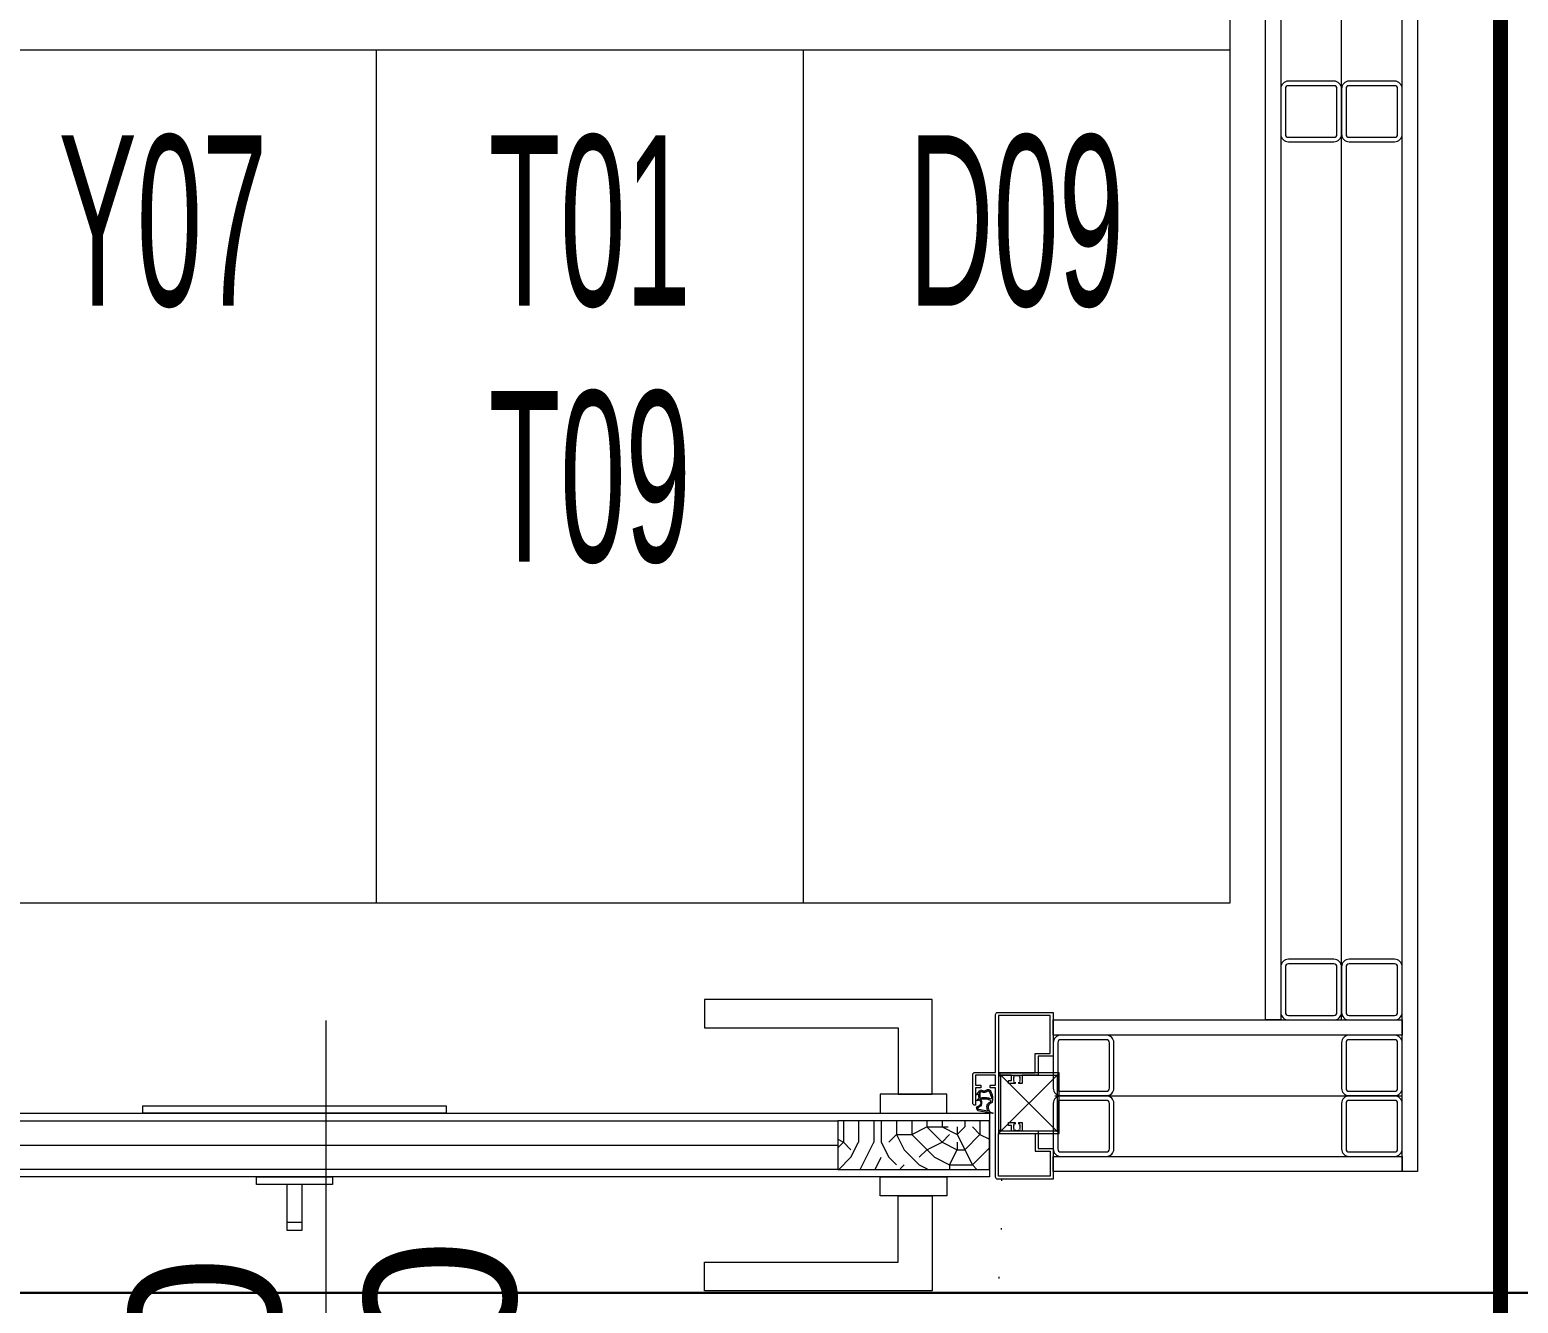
# Model space of a CAD drawing. Extents: x -2012 to 34975, y -1043 to 8321.
# Drawn here: x 3361.4 to 3459.5, y 3268.8 to 3352.8 of the extents above; entities that cross this region are included whole.
import ezdxf
from ezdxf.enums import TextEntityAlignment as Align

# ---------------------------------------------------------------- set-up
doc = ezdxf.new("R2010")
doc.units = 0
doc.header["$LTSCALE"] = 25
doc.header["$PDMODE"] = 1
doc.linetypes.add('DOT2', pattern=[0.125, 0, -0.125])
doc.linetypes.add('HIDDEN2', pattern=[4.7624999999999975, 3.174999999999998, -1.587499999999999])
doc.layers.get('0').update_dxf_attribs({"color": 9, "lineweight": 9})
for name, color, linetype, lineweight in [('06C', 9, 'Continuous', 9), ('06D', 9, 'Continuous', 9), ('09', 9, 'Continuous', 9), ('10', 9, 'Continuous', 9), ('11', 9, 'Continuous', 9), ('12', 9, 'Continuous', 9), ('20', 9, 'DOT2', 9), ('21', 9, 'Continuous', 9), ('21_MAHAL', 9, 'Continuous', 9), ('22', 8, 'Continuous', 9), ('31', 9, 'Continuous', 9), ('33', 9, 'BATTING', 9), ('E-KABLO', 7, 'Continuous', 30)]:
    doc.layers.add(name, color=color, linetype=linetype, lineweight=lineweight)
doc.styles.add('Arial', font='arial.ttf', dxfattribs={"height": 2.5})
doc.styles.add('MuuM_TEXT-STANDART', font='ARIALN.TTF')
doc.styles.add('TX-TEXT', font='')
doc.styles.get('TX-TEXT').set_extended_font_data('TrSah Futura Lt BT')
doc.linetypes.add('BATTING', pattern='A,0.0001,-0.1,[134,ltypeshp.shx,S=0.1,R=0,X=-0.1,Y=0],-0.2,[134,ltypeshp.shx,S=0.1,R=180,X=0.1,Y=0],-0.1', length=0.4001000000000002)

# ---------------------------------------------------------------- blocks, each defined once
blk = doc.blocks.new('0_doorno')
blk.add_lwpolyline([(4.5, 5.684e-13), (12.5, 5.684e-13)])
blk.add_ellipse((0, 5.684e-13), major_axis=(-4.5, 0), ratio=0.6666666666666666)
at = {"style": 'Arial'}
blk.add_attdef('YUKSEKLIK', text='', height=2, dxfattribs=at).set_placement((4.999999999999877, 5.900000000000542), align=Align.TOP_LEFT)
blk.add_attdef('KAPINO', text='', height=1.399999999999999, dxfattribs=at).set_placement((-0.0186673205339503, -0.0351091544562223), align=Align.MIDDLE)
blk.add_attdef('GENISLIK', text='', height=2, dxfattribs=at).set_placement((4.999999999999593, -1.89467939972644), align=Align.BOTTOM_LEFT)
blk = doc.blocks.new('Prf-40x40')
for points in [[(1.5, -1.99999999999818), (-1.5, -2.000000000001818, -0.4142135623730951), (-2, -1.500000000001818), (-2, 1.49999999999818, -0.4142135623730951), (-1.5, 1.99999999999818), (1.5, 2.000000000001818, -0.4142135623730951), (2, 1.500000000001818), (2, -1.49999999999818, -0.4142135623730951)], [(1.499999999999544, -1.699999999998908), (-1.5, -1.700000000002545, -0.4142135623738941), (-1.699999999999818, -1.500000000001818), (-1.699999999999818, 1.49999999999818, -0.4142135623738941), (-1.499999999999544, 1.699999999998908), (1.5, 1.700000000002545, -0.4142135623738941), (1.699999999999818, 1.500000000001818), (1.699999999999818, -1.49999999999818, -0.4142135623738941)]]:
    blk.add_lwpolyline(points, format="xyb", close=True)
blk.add_point((0, 0))
blk = doc.blocks.new('p-korkasa_40x40')
at = {"layer": '10'}
for points in [[(-2, -2), (-2, -2, 4.557571570274368), (-2, -2), (2, -2.000000000000454, 6.895317174706505), (2, -2.000000000000454), (2, -2.000000000000454), (2, 2.000000000000454), (-2, 2), (-2, -2)], [(-1.85000000000582, -1.85000000000582), (-1.85000000000582, 1.85000000000582), (1.85000000000582, 1.85000000000582), (1.85000000000582, -1.85000000000582), (-1.85000000000582, -1.85000000000582, -4.556434831823175), (-1.85000000000582, -1.85000000000582)]]:
    blk.add_lwpolyline(points, format="xyb", close=True, dxfattribs=at)
for points in [[(2, -2.000000000000454), (-2, 2)], [(2, 2.000000000000454), (-2, -1.96874570933869)]]:
    blk.add_lwpolyline(points, dxfattribs=at)
blk = doc.blocks.new('p-krt-100lukahsapkapi')
at = {"layer": '09'}
h = blk.add_hatch(dxfattribs=at)
h.set_pattern_fill('LOGEND', color=256, scale=10, style=0)
h.set_pattern_definition([(360, (-13132.4394258194, 12682.98315894968), (9.999999999999996, -10), [3, -7]), (360, (-13132.4394258194, 12682.48315894968), (9.999999999999996, -10), [3, -7]), (360, (-13131.9394258194, 12681.48315894968), (9.999999999999996, -10), [2, -8]), (360, (-13131.4394258194, 12680.48315894968), (9.999999999999996, -10), [1.5, -8.5]), (360, (-13131.4394258194, 12679.48315894968), (9.999999999999996, -10), [1, -9]), (360, (-13133.9394258194, 12678.48315894968), (9.999999999999996, -10), [0.5, -2.5, 0.5, -6.5]), (360, (-13132.4394258194, 12677.98315894968), (9.999999999999996, -10), [0.5, -4, 1.5, -4]), (360, (-13130.4394258194, 12677.48315894968), (9.999999999999996, -10), [0.5, -0.5, 0.5, -8.5]), (360, (-13130.9394258194, 12676.98315894968), (9.999999999999996, -10), [0.5, -9.5]), (360, (-13131.4394258194, 12675.98315894968), (9.999999999999996, -10), [1.5, -8.5]), (360, (-13131.4394258194, 12674.98315894968), (9.999999999999996, -10), [2, -8]), (360, (-13131.9394258194, 12673.98315894968), (9.999999999999996, -10), [2.5, -3, 0.5, -4]), (270, (-13135.9394258194, 12679.98315894968), (-10, -9.999999999999996), [0.5, -1, 2.5, -6]), (270, (-13135.4394258194, 12678.98315894968), (-10, -9.999999999999996), [0.5, -0.5, 1.5, -7.5]), (270, (-13134.9394258194, 12674.98315894968), (-10, -9.999999999999996), [1, -9]), (270, (-13134.4394258194, 12678.98315894968), (-10, -9.999999999999996), [2, -3, 0.5, -4.5]), (270, (-13133.9394258194, 12673.48315894968), (-10, -9.999999999999996), [0.5, -9.5]), (270, (-13133.4394258194, 12678.48315894968), (-10, -9.999999999999996), [1.5, -8.5]), (270, (-13132.4394258194, 12677.98315894968), (-10, -9.999999999999996), [1, -9]), (270, (-13131.4394258194, 12677.98315894968), (-10, -9.999999999999996), [0.5, -1.5, 1.5, -6.5]), (270, (-13130.9394258194, 12677.48315894968), (-10, -9.999999999999996), [0.5, -9.5]), (270, (-13130.4394258194, 12679.48315894968), (-10, -9.999999999999996), [1.399999999999999, -8.6]), (270, (-13129.9394258194, 12681.48315894968), (-10, -9.999999999999996), [1, -9]), (270, (-13128.9394258194, 12677.48315894968), (-10, -9.999999999999996), [0.5, -9.5]), (270, (-13127.9394258194, 12677.98315894968), (-10, -9.999999999999996), [1.5, -8.5]), (270, (-13126.9394258194, 12677.98315894968), (-10, -9.999999999999996), [1.5, -8.5]), (314.9999999999999, (-13128.4394258194, 12681.98315894968), (-3.3e-15, -10.00000000019025), [0.7071000000000001, -0.7071000000000001, 0.7071000000000001, -12.02083562]), (314.9999999999999, (-13130.4394258194, 12679.48315894968), (-3.3e-15, -10.00000000019025), [1.414199999999999, -12.72793562]), (314.9999999999999, (-13134.4394258194, 12674.48315894968), (-3.3e-15, -10.00000000019025), [1.414199999999999, -12.72793562]), (314.9999999999999, (-13132.4394258194, 12676.98315894968), (-3.3e-15, -10.00000000019025), [1.414199999999999, -12.72793562]), (314.9999999999999, (-13131.9394258194, 12678.98315894968), (-3.3e-15, -10.00000000019025), [1.414199999999999, -12.72793562]), (314.9999999999999, (-13128.9394258194, 12680.98315894968), (-3.3e-15, -10.00000000019025), [1.414199999999999, -12.72793562]), (314.9999999999999, (-13129.9394258194, 12680.48315894968), (-3.3e-15, -10.00000000019025), [2.121319999999998, -12.02081562]), (314.9999999999999, (-13132.9394258194, 12675.98315894968), (-3.3e-15, -10.00000000019025), [0.7071000000000001, -13.43503562]), (314.9999999999999, (-13133.4394258194, 12674.98315894968), (-3.3e-15, -10.00000000019025), [0.7071000000000001, -13.43503562]), (314.9999999999999, (-13129.4394258194, 12674.98315894968), (-3.3e-15, -10.00000000019025), [0.7071000000000001, -13.43503562]), (314.9999999999999, (-13133.4394258194, 12679.98315894968), (-3.3e-15, -10.00000000019025), [0.7071000000000001, -13.43503562]), (314.9999999999999, (-13127.9394258194, 12676.48315894968), (-3.3e-15, -10.00000000019025), [0.7071000000000001, -13.43503562]), (314.9999999999999, (-13131.4394258194, 12677.48315894968), (-3.3e-15, -10.00000000019025), [0.7071000000000001, -13.43503562]), (314.9999999999999, (-13130.4394258194, 12676.48315894968), (-3.3e-15, -10.00000000019025), [0.7071000000000001, -13.43503562]), (225, (-13130.9394258194, 12678.48315894968), (-10.00000000019025, 3.3e-15), [0.7071000000000001, -0.7071000000000001, 2.121319999999998, -10.60661562]), (225, (-13129.4394258194, 12678.48315894968), (-10.00000000019025, 3.3e-15), [0.7071000000000001, -13.43503562]), (225, (-13129.4394258194, 12681.98315894968), (-10.00000000019025, 3.3e-15), [0.7071000000000001, -13.43503562]), (225, (-13131.4394258194, 12679.48315894968), (-10.00000000019025, 3.3e-15), [0.7071000000000001, -13.43503562]), (225, (-13129.9394258194, 12677.48315894968), (-10.00000000019025, 3.3e-15), [0.7071000000000001, -13.43503562]), (225, (-13132.4394258194, 12679.98315894968), (-10.00000000019025, 3.3e-15), [0.7071000000000001, -13.43503562]), (225, (-13128.4394258194, 12679.98315894968), (-10.00000000019025, 3.3e-15), [0.7071000000000001, -13.43503562]), (225, (-13135.4394258194, 12682.98315894968), (-10.00000000019025, 3.3e-15), [0.7071000000000001, -13.43503562]), (225, (-13134.9394258194, 12682.48315894968), (-10.00000000019025, 3.3e-15), [1.414199999999999, -12.72793562]), (225, (-13134.4394258194, 12681.98315894968), (-10.00000000019025, 3.3e-15), [1.414199999999999, -12.72793562]), (225, (-13133.4394258194, 12681.98315894968), (-10.00000000019025, 3.3e-15), [1.414199999999999, -12.72793562]), (225, (-13132.9394258194, 12680.98315894968), (-10.00000000019025, 3.3e-15), [1.414199999999999, -12.72793562]), (225, (-13128.9394258194, 12676.98315894968), (-10.00000000019025, 3.3e-15), [1.414199999999999, -12.72793562]), (225, (-13126.9394258194, 12681.98315894968), (-10.00000000019025, 3.3e-15), [1.414199999999999, -12.72793562]), (225, (-13126.4394258194, 12673.98315894968), (-10.00000000019025, 3.3e-15), [1.414199999999999, -12.72793562]), (225, (-13126.4394258194, 12674.98315894968), (-10.00000000019025, 3.3e-15), [1.414199999999999, -12.72793562]), (225, (-13127.4394258194, 12675.48315894968), (-10.00000000019025, 3.3e-15), [1.414199999999999, -12.72793562]), (225, (-13134.4394258194, 12675.48315894968), (-10.00000000019025, 3.3e-15), [2.121319999999998, -12.02081562]), (225, (-13127.9394258194, 12676.48315894968), (-10.00000000019025, 3.3e-15), [2.121319999999998, -12.02081562]), (333.4349487999999, (-13133.4394258194, 12673.48315894968), (10.00000000000094, -4.0006493e-09), [1.117999999999998, -21.24267976999997]), (333.4349487999999, (-13133.4394258194, 12678.48315894968), (10.00000000000094, -4.0006493e-09), [1.117999999999998, -21.24267976999997]), (333.4349487999999, (-13132.4394258194, 12675.48315894968), (10.00000000000094, -4.0006493e-09), [1.117999999999998, -21.24267976999997]), (333.4349487999999, (-13129.4394258194, 12682.48315894968), (10.00000000000094, -4.0006493e-09), [1.117999999999998, -21.24267976999997]), (333.4349487999999, (-13129.9394258194, 12681.48315894968), (10.00000000000094, -4.0006493e-09), [1.117999999999998, -21.24267976999997]), (333.4349487999999, (-13132.9394258194, 12679.48315894968), (10.00000000000094, -4.0006493e-09), [1.117999999999998, -21.24267976999997]), (333.4349487999999, (-13132.9394258194, 12674.48315894968), (10.00000000000094, -4.0006493e-09), [1.117999999999998, -21.24267976999997]), (333.4349487999999, (-13129.9394258194, 12677.48315894968), (10.00000000000094, -4.0006493e-09), [2.235999999999996, -20.12467976999997]), (296.5650511799998, (-13129.9394258194, 12675.98315894968), (5.099821e-10, -10.00000000000094), [1.117999999999975, -21.24267976999961]), (296.5650511799998, (-13128.4394258194, 12678.98315894968), (5.099821e-10, -10.00000000000094), [1.117999999999975, -21.24267976999961]), (296.5650511799998, (-13133.4394258194, 12676.98315894968), (5.099821e-10, -10.00000000000094), [1.117999999999975, -21.24267976999961]), (296.5650511799998, (-13135.4394258194, 12676.48315894968), (5.099821e-10, -10.00000000000094), [1.117999999999975, -21.24267976999961]), (296.5650511799998, (-13129.4394258194, 12678.48315894968), (5.099821e-10, -10.00000000000094), [1.117999999999975, -21.24267976999961]), (296.5650511799998, (-13130.4394258194, 12678.48315894968), (5.099821e-10, -10.00000000000094), [1.117999999999975, -21.24267976999961]), (296.5650511799998, (-13134.4394258194, 12676.98315894968), (5.099821e-10, -10.00000000000094), [2.23599999999995, -20.12467976999961]), (296.5650511799998, (-13126.9394258194, 12680.48315894968), (5.099821e-10, -10.00000000000094), [2.23599999999995, -20.12467976999961]), (296.5650511799998, (-13127.9394258194, 12679.98315894968), (5.099821e-10, -10.00000000000094), [2.23599999999995, -20.12467976999961]), (243.4349487999999, (-13135.9394258194, 12681.48315894968), (-4.0006526e-09, -10.00000000000094), [1.117999999999979, -21.24267976999967]), (243.4349487999999, (-13135.9394258194, 12675.98315894968), (-4.0006526e-09, -10.00000000000094), [1.117999999999979, -21.24267976999967]), (243.4349487999999, (-13133.9394258194, 12682.98315894968), (-4.0006526e-09, -10.00000000000094), [1.117999999999979, -21.24267976999967]), (243.4349487999999, (-13134.9394258194, 12673.98315894968), (-4.0006526e-09, -10.00000000000094), [1.117999999999979, -21.24267976999967]), (243.4349487999999, (-13133.9394258194, 12679.98315894968), (-4.0006526e-09, -10.00000000000094), [1.117999999999979, -21.24267976999967]), (243.4349487999999, (-13131.9394258194, 12678.98315894968), (-4.0006526e-09, -10.00000000000094), [1.117999999999979, -21.24267976999967]), (243.4349487999999, (-13130.9394258194, 12676.98315894968), (-4.0006526e-09, -10.00000000000094), [1.117999999999979, -21.24267976999967]), (243.4349487999999, (-13135.4394258194, 12680.98315894968), (3.2114650989e-06, -10.00000160773382), [1.117999999999979, -21.24267976999967]), (243.4349487999999, (-13132.9394258194, 12679.48315894968), (-4.0006526e-09, -10.00000000000094), [1.117999999999979, -21.24267976999967]), (243.4349487999999, (-13129.9394258194, 12680.48315894968), (-4.0006526e-09, -10.00000000000094), [1.117999999999979, -21.24267976999967]), (243.4349487999999, (-13128.9394258194, 12679.48315894968), (-4.0006526e-09, -10.00000000000094), [1.117999999999979, -21.24267976999967]), (243.4349487999999, (-13126.9394258194, 12676.48315894968), (-4.0006526e-09, -10.00000000000094), [1.117999999999979, -21.24267976999967]), (243.4349487999999, (-13134.4394258194, 12673.48315894968), (-4.0006526e-09, -10.00000000000094), [1.117999999999979, -21.24267976999967]), (243.4349487999999, (-13135.9394258194, 12673.98315894968), (-4.0006526e-09, -10.00000000000094), [2.235999999999958, -20.12467976999968]), (243.4349487999999, (-13134.4394258194, 12680.98315894968), (-4.0006526e-09, -10.00000000000094), [2.235999999999958, -20.12467976999968]), (206.5650511799999, (-13135.9394258194, 12682.48315894968), (-10.00000000000094, -5.099854e-10), [1.117999999999994, -21.24267976999997]), (206.5650511799999, (-13127.4394258194, 12682.98315894968), (-10.00000000000094, -5.099854e-10), [1.117999999999994, -21.24267976999997]), (206.5650511799999, (-13127.9394258194, 12677.98315894968), (-10.00000000000094, -5.099854e-10), [1.117999999999994, -21.24267976999997]), (206.5650511799999, (-13131.9394258194, 12681.48315894968), (-10.00000000000094, -5.099854e-10), [1.117999999999994, -21.24267976999997]), (206.5650511799999, (-13132.4394258194, 12682.48315894968), (-10.00000000000094, -5.099854e-10), [1.117999999999994, -21.24267976999997]), (206.5650511799999, (-13131.4394258194, 12680.48315894968), (-10.00000000000094, -5.099854e-10), [1.117999999999994, -21.24267976999997]), (206.5650511799999, (-13128.4394258194, 12674.48315894968), (-10.00000000000094, -5.099854e-10), [1.117999999999994, -21.24267976999997]), (206.5650511799999, (-13127.4394258194, 12673.98315894968), (-10.00000000000094, -5.099854e-10), [2.235999999999995, -20.12467976999997])])
h.paths.add_polyline_path([(6.649999994850077, -92.06291370202595), (6.682328703922392, -92.06291370202595), (6.682328703922392, -91.26792286191994), (6.649999994850077, -91.26792286191994), (6.649999994850077, -90.74995702457457), (6.682328703922392, -90.74995702457457), (6.682328703922392, -89.79995702457745), (9.817671285778488, -89.79995702457745), (9.817671285778488, -90.74995702457457), (9.849999994850805, -90.74995702457457), (9.849999994850805, -91.26792286191994), (9.817671285778488, -91.26792286191994), (9.817671285778488, -92.06291370202595), (9.849999994850805, -92.06291370202595), (9.849999994850805, -95.79995702457745), (6.649999994850077, -95.79995702457745)])
h.paths.add_polyline_path([(6.682328703922392, -88.33199118723498), (6.682328703922392, -87.53700034712892), (6.649999994850077, -87.53700034712892), (6.649999994850077, -85.80004561001623), (9.849999994850805, -85.80004561001623), (9.849999994850805, -87.53700034712892), (9.817671285778488, -87.53700034712892), (9.817671285778488, -88.33199118723498), (9.849999994850805, -88.33199118723498), (9.849999994850805, -88.84995702457307), (9.817671285778488, -88.84995702458036), (9.817671285778488, -89.79995702457745), (6.682328703922392, -89.79995702457745), (6.682328703922392, -88.84995702458036), (6.649999994850077, -88.84995702458036), (6.649999994850077, -88.33199118723498)])
at = {"layer": '10'}
h = blk.add_hatch(color=256, dxfattribs=at)
edge = h.paths.add_edge_path()
edge.add_spline(control_points=[(4.943024385091121, -94.91237389426895), (4.889362549532958, -94.9518475504483), (4.792117793906073, -95.02338081071869), (4.697629046149814, -95.13015974743394), (4.590034556025784, -95.2163026823), (4.644866967199049, -95.32511153704763), (4.680641865106736, -95.42735426811487), (4.656368776046293, -95.53589253611065), (4.589022586955251, -95.6203595953666), (4.586325193664379, -95.7134655089794), (4.589807709591696, -95.82805382833249), (4.751235782699951, -95.89920318506122), (4.924391492248105, -95.98368300058428), (5.15911249839337, -96.00437101519128), (5.315619145418168, -95.97915391007335), (5.462915484244149, -95.98609769690302), (5.475540522642404, -95.87227295927369), (5.55950733803911, -95.80042229169705), (5.644600354236897, -95.68699521587769), (5.769550818306012, -95.70925239038117), (5.886161748039736, -95.72676904560284), (6.031817565275557, -95.76753633362023), (6.079541863051418, -95.89439438602496), (6.128033855231477, -96.07180032589893), (6.149807600741039, -96.02372280510099), (6.156906309879558, -95.99941023887732)], knot_values=[0, 0, 0, 0, 1.972481329933421, 3.574485720078666, 4.45923172184263, 5.627326994262999, 6.631388320856649, 7.787072978740821, 8.75015276194368, 9.776376719050775, 10.52172028727109, 11.98318526219924, 14.34903833668033, 16.62296311174929, 18.66660599276623, 19.53265988375316, 20.30320742306432, 21.53106540985929, 22.8950020509257, 24.14050273090668, 24.94140504827469, 26.57643914558082, 28.1214307914516, 29.40842415818681, 30.06904306217089, 30.06904306217089, 30.06904306217089, 30.06904306217089], degree=3, periodic=0)
edge.add_arc((6.137707911933828, -95.99380474904682), 0.0200000000000125, 703.7234121128039, 729.6961277373919)
edge.add_line((6.157422209013017, -95.99043629381413), (5.994778209438662, -95.03854235231121))
edge.add_spline(control_points=[(5.994778209438662, -95.03854235230759), (5.948456954567517, -95.01116902481951), (5.882936782541944, -94.95665310777622), (5.779123286803951, -94.95090111317768), (5.716833217316887, -94.96689919672279), (5.723463053938758, -94.96626178347289), (5.699572612873451, -95.03765607373134), (5.699572612873451, -95.03765607373134)], knot_values=[0, 0, 0, 0, 0.2230052084876708, 0.4469780816912642, 0.8022655540997069, 1.018676818468204, 1.060393501096338, 1.060393501096338, 1.060393501096338, 1.060393501096338], degree=3, periodic=0)
edge.add_arc((5.465098482094616, -94.98419284318881), 0.2404920685283454, 578.8576386954633, 707.1553904040015, ccw=False)
edge.add_spline(control_points=[(5.277825572786242, -95.13507455998842), (5.295566235861768, -95.10875485423823), (5.29455626723211, -95.05070200584669), (5.348496312766656, -94.95399869259927), (5.230744536947894, -94.95557296611878), (5.219414505711028, -95.14864133281297), (5.064975771274474, -95.08615539101083), (4.817115972589816, -95.09871593119531), (4.951168233008502, -94.9825754239973), (4.945241635276031, -94.93148701577229), (4.943024385091121, -94.91237389426895)], knot_values=[1.684532790128255, 1.684532790128255, 1.684532790128255, 1.684532790128255, 1.827512949640418, 2.001131811412198, 2.034132841388928, 2.383878172112238, 2.570749579948123, 2.81730155771981, 2.995364809708569, 3.101801527567439, 3.101801527567439, 3.101801527567439, 3.101801527567439], degree=3, periodic=0)
edge = h.paths.add_edge_path(flags=16)
edge.add_spline(control_points=[(5.968333926637567, -95.69240746878131), (5.951688648976412, -95.67612872932295), (5.932357343266629, -95.65987507538011), (5.894701148215972, -95.63708025955202), (5.880120184137922, -95.63005371947293), (5.871594963969983, -95.62618400070276)], knot_values=[4.696285649924368, 4.696285649924368, 4.696285649924368, 4.696285649924368, 4.79612257682362, 4.79612257682362, 4.854419796380462, 4.854419796380462, 4.854419796380462, 4.854419796380462], degree=3, periodic=0)
edge.add_spline(control_points=[(5.871594963969983, -95.62618400070276), (5.868568387231788, -95.62634919680204), (5.865531158473459, -95.62630134150457), (5.855731511132034, -95.62595453547328), (5.848116063680207, -95.62544261966468), (5.831647513194183, -95.62402717431905), (5.822963743736182, -95.62315412108364), (5.805290757900366, -95.62111891603493), (5.796594715731771, -95.61997942488595), (5.771213080224697, -95.61629504264783), (5.752892393145883, -95.6134233406883), (5.711244207661366, -95.61015089640205), (5.687968635185825, -95.6094617767776), (5.650821915045526, -95.61550522793186), (5.6379417004282, -95.61873735587506), (5.606446845693426, -95.62972646449272), (5.589389750984992, -95.63909425106613), (5.559380826158299, -95.65969098009735), (5.546369924362806, -95.67120401617649), (5.522948355646802, -95.69425371960459), (5.512788169235137, -95.70541283582499), (5.494843397096701, -95.72618807285835), (5.486875628808775, -95.73596395363349), (5.470958987989434, -95.755124044681), (5.462803552505647, -95.7649202812354), (5.440095569778348, -95.7943588820599), (5.425239299176611, -95.81579222468643), (5.412638738260284, -95.84136981445408)], knot_values=[3.795205768767631, 3.795205768767631, 3.795205768767631, 3.795205768767631, 3.825435281411388, 3.825435281411388, 3.876175829762433, 3.876175829762433, 3.923120005564896, 3.923120005564896, 3.970064181367359, 3.970064181367359, 4.056079576782027, 4.056079576782027, 4.1420949721967, 4.1420949721967, 4.181856208153813, 4.181856208153813, 4.244411595576305, 4.244411595576305, 4.309456277789172, 4.309456277789172, 4.374500960002043, 4.374500960002043, 4.436400391423946, 4.436400391423946, 4.498299822845847, 4.498299822845847, 4.605733337985941, 4.605733337985941, 4.605733337985941, 4.605733337985941], degree=3, periodic=0)
edge.add_arc((5.344462764947821, -95.80778355738948), 0.0759999999999773, 567.2221899925271, 693.7732677223272, ccw=False)
edge.add_arc((6.248129481733486, -95.42273205535093), 1.058097748058568, 888.8376998673891, 923.3761552425167, ccw=False)
edge.add_arc((5.229673894951702, -95.22174654007178), 0.0200000000000284, 779.8045860840282, 888.9000715373779, ccw=False)
edge.add_arc((5.454550977621694, -94.93795994117319), 0.3422998841750275, 951.1287320440587, 1055.511948304005)
edge.add_arc((5.833326495430808, -95.10193646219341), 0.0708012071070941, 720.1577279099495, 881.8184495585258, ccw=False)
edge.add_line((5.904127434259863, -95.10174155582716), (6.002032050488197, -95.67474032169777))
edge.add_arc((5.982317753409006, -95.67810877692318), 0.019999999999999, 585.6378390656023, 729.6961277305409, ccw=False)
edge = h.paths.add_edge_path(flags=16)
edge.add_spline(control_points=[(5.09849269483675, -95.92773490245965), (5.096561003170791, -95.92720155475763), (5.094627276172101, -95.92666313191513), (5.059421131645649, -95.91677996494036), (5.025538936330121, -95.90597038974009), (4.991078486760669, -95.89414433999264), (4.98993705740213, -95.89375165013551), (4.988796214765898, -95.89335819462211)], knot_values=[2.606882164150666, 2.606882164150666, 2.606882164150666, 2.606882164150666, 2.618308665253161, 2.618308665253161, 2.814704777591772, 2.814704777591772, 2.821436412206805, 2.821436412206805, 2.821436412206805, 2.821436412206805], degree=3, periodic=0)
edge.add_spline(control_points=[(4.988796214765898, -95.89335819462211), (4.956652859607856, -95.88227254629236), (4.924975268444541, -95.87057909938083), (4.892258632215088, -95.85791996129774), (4.890753838997625, -95.8573362444622), (4.889248803705414, -95.85675097653076)], knot_values=[2.408074102405524, 2.408074102405524, 2.408074102405524, 2.408074102405524, 2.597738580129102, 2.597738580129102, 2.606882164150666, 2.606882164150666, 2.606882164150666, 2.606882164150666], degree=3, periodic=0)
edge.add_spline(control_points=[(4.889248803705414, -95.85675097653076), (4.874590424336926, -95.85105072519579), (4.859909082264493, -95.84520333805632), (4.828693525927519, -95.83249473158868), (4.812054313457337, -95.82556285208193), (4.782413282409834, -95.81296704736087), (4.769763459789825, -95.8075667094272), (4.757086570436512, -95.80201375560499)], knot_values=[2.149006277224146, 2.149006277224146, 2.149006277224146, 2.149006277224146, 2.238060749371884, 2.238060749371884, 2.336258805541188, 2.336258805541188, 2.408074102405524, 2.408074102405524, 2.408074102405524, 2.408074102405524], degree=3, periodic=0)
edge.add_spline(control_points=[(4.757086570436512, -95.80201375560499), (4.752429466239847, -95.79997376899335), (4.747768709101363, -95.7979131852735), (4.734438188152124, -95.79194853420995), (4.726398228980539, -95.78812803409893), (4.712230616729356, -95.78101225703358), (4.70607319269038, -95.77771511737593), (4.695717310685722, -95.77172275421252), (4.69168024153987, -95.76922092865058), (4.68794322073154, -95.76625543145563)], knot_values=[1.977607441624772, 1.977607441624772, 1.977607441624772, 1.977607441624772, 2.003990200929743, 2.003990200929743, 2.053089229014396, 2.053089229014396, 2.101047753119271, 2.101047753119271, 2.149006277224144, 2.149006277224144, 2.149006277224144, 2.149006277224144], degree=3, periodic=0)
edge.add_arc((4.700375368742243, -95.75058885251563), 0.0200000000000304, 900.5555631517888, 951.5663893431631, ccw=False)
edge.add_spline(control_points=[(4.680515923257186, -95.75295579673184), (4.680381734120601, -95.75182990547545), (4.680272592871912, -95.75068663446658), (4.679774071748397, -95.7445794447958), (4.679531251451408, -95.73846768548174), (4.679153064480487, -95.72123982957781), (4.679165784142242, -95.7093877430052), (4.679467901481984, -95.69931841021388)], knot_values=[1.69878072459484, 1.69878072459484, 1.69878072459484, 1.69878072459484, 1.709176364630534, 1.709176364630534, 1.751194216338215, 1.751194216338215, 1.814824352558606, 1.814824352558606, 1.814824352558606, 1.814824352558606], degree=3, periodic=0)
edge.add_spline(control_points=[(4.679467901481984, -95.69931841021388), (4.67947080261365, -95.69922171778671), (4.679473730429887, -95.69912518974523), (4.679754660108301, -95.6899628358551), (4.680341846389637, -95.6821251178517), (4.681612352393131, -95.67215197240513), (4.682096691474724, -95.6691253206991), (4.683210728358971, -95.66355701495557), (4.683672589613705, -95.66164453641613), (4.684935763438261, -95.65699773314918), (4.685895747403263, -95.65422021868655), (4.68774847882014, -95.65006381100464), (4.688486053601081, -95.64857061523436), (4.690141965114888, -95.645376169432), (4.690938057185122, -95.64387982282278), (4.693157646906911, -95.63986440534426), (4.694184259493337, -95.63809373868207), (4.695276043785269, -95.63626459192528)], knot_values=[1.498288754767149, 1.498288754767149, 1.498288754767149, 1.498288754767149, 1.498899773643438, 1.498899773643438, 1.55638679152604, 1.55638679152604, 1.58513030046734, 1.58513030046734, 1.61387380940864, 1.61387380940864, 1.646408564364206, 1.646408564364206, 1.665384561853024, 1.665384561853024, 1.684360559341839, 1.684360559341839, 1.69878072459484, 1.69878072459484, 1.69878072459484, 1.69878072459484], degree=3, periodic=0)
edge.add_line((4.695276043785269, -95.63626459192528), (4.721313063419075, -95.59264285241987))
edge.add_line((4.72131306342271, -95.5926428524217), (4.754486304558668, -95.50713033914144))
edge.add_line((4.754486304558668, -95.50713033914144), (4.762684453366088, -95.43147071408748))
edge.add_line((4.762684453366088, -95.43147071408384), (4.741547483779867, -95.32610890055729))
edge.add_spline(control_points=[(4.74154748377623, -95.32610890055729), (4.738268063916621, -95.31708164504744), (4.734785338438086, -95.30832188134443), (4.723861538303026, -95.28198053510641), (4.716608937349519, -95.26622742909605), (4.711791822741361, -95.25378130309036)], knot_values=[0.9322138717899155, 0.9322138717899155, 0.9322138717899155, 0.9322138717899155, 0.9728151593248144, 0.9728151593248144, 1.059280169269481, 1.059280169269481, 1.059280169269481, 1.059280169269481], degree=3, periodic=0)
edge.add_arc((4.730443558328262, -95.24656238629903), 0.0199999999999873, 851.1876026072525, 924.1288367209762, ccw=False)
edge.add_spline(control_points=[(4.716994331622117, -95.23175974123657), (4.724524941633714, -95.22491766126404), (4.734810156238379, -95.21603392667384), (4.744543821791011, -95.20709501534657), (4.744559109032707, -95.2070809754332), (4.744574394957453, -95.20706693584727)], knot_values=[0.6191493752113117, 0.6191493752113117, 0.6191493752113117, 0.6191493752113117, 0.6800377646677511, 0.6800377646677511, 0.6801335518299229, 0.6801335518299229, 0.6801335518299229, 0.6801335518299229], degree=3, periodic=0)
edge.add_line((4.744574394957453, -95.20706693584727), (4.77141228651453, -95.18157161995623))
edge.add_arc((4.824570189161022, -95.23588770768767), 0.0760000000000115, 831.8248503193477, 854.3825803939201, ccw=False)
edge.add_line((4.796315630901517, -95.16533503277243), (4.870980596511799, -95.16226060641749))
edge.add_line((4.870980596515436, -95.16226060642293), (4.954283228660642, -95.16650103794564))
edge.add_line((4.954283228657001, -95.1665010379402), (5.034179002468587, -95.17056804697857))
edge.add_line((5.034179002468587, -95.17056804697857), (5.080649115181586, -95.17293355843685))
edge.add_line((5.080649115181586, -95.17293355843503), (5.080654810015403, -95.17293681395313))
edge.add_arc((5.070411513512227, -95.24824335336235), 0.0760000000000394, 712.7718027218857, 802.2540888927069, ccw=False)
edge.add_line((5.145807533932383, -95.25780578531342), (5.145767109170265, -95.25766005686819))
edge.add_line((5.145767109170265, -95.25766005686819), (5.133369050538018, -95.32449212185928))
edge.add_line((5.133369050541658, -95.32449212186113), (5.124028732974693, -95.41545614132521))
edge.add_line((5.124028732971052, -95.41545614131974), (5.125261795121332, -95.54393626401723))
edge.add_line((5.125261795124967, -95.54393626402089), (5.132696812743234, -95.61151599858566))
edge.add_line((5.132696812739593, -95.61151599858204), (5.163834899427457, -95.75235462119235))
edge.add_arc((6.105581575018732, -95.4702818636106), 0.9830828253785207, 916.6740540243767, 921.0841378559761)
edge.add_arc((5.11871976527982, -95.85447600797852), 0.0760000000000061, 614.5649605422865, 743.6945358760281, ccw=False)
at = {"layer": '06C'}
blk.add_line((13.3499999948508, -50.50025114223307), (13.3499999948508, -49.50025114223308), dxfattribs=at)
for points in [[(10.8499999948508, -47.50025114223308), (10.3499999948508, -47.50025114223308), (10.3499999948508, -52.50025114223308), (10.8499999948508, -52.50025114223308)], [(13.8499999948508, -50.50025114223307), (10.8499999948508, -50.50025114223307), (10.8499999948508, -49.50025114223308), (13.8499999948508, -49.50025114223308)]]:
    blk.add_lwpolyline(points, close=True, dxfattribs=at)
at = {"layer": '06D'}
for points in [[(4.900004866154628, -92.02215640398208), (-1.349995133845365, -92.02215640398208), (-1.349995133845365, -77.02215640398208), (0.5250048661546316, -77.02215640398208), (0.5250048661546316, -89.77215640398208), (0.5250048661546316, -89.77215640398208), (4.900004866154628, -89.77215640398208), (4.900004866154628, -92.02215640398208)], [(11.60014041131944, -92.02214677663505), (17.85014041131944, -92.02214677663505), (17.85014041131944, -77.02214677663504), (15.97514041131944, -77.02214677663504), (15.97514041131944, -89.77214677663505), (15.97514041131944, -89.77214677663505), (11.60014041131944, -89.77214677663505), (11.60014041131944, -92.02214677663505)], [(6.150004866154632, -92.99715640398426), (4.900004866154628, -92.99715640398426), (4.900004866154628, -88.59715640398281), (6.150004866154632, -88.59715640398281), (6.150004866154632, -92.99715640398426)], [(10.35014041131944, -92.99714677663721), (11.60014041131944, -92.99714677663721), (11.60014041131944, -88.59714677663578), (10.35014041131944, -88.59714677663578), (10.35014041131944, -92.99714677663721)]]:
    blk.add_lwpolyline(points, dxfattribs=at)
at = {"layer": '10'}
for p, q in [((6.002032050488197, -95.67474032169777), (5.903822939846577, -95.09995946495107)), ((6.157422209013017, -95.99043629380685), (5.994778209438662, -95.03854235230759)), ((4.827946863246324, -95.16007002018524), (5.080619594067683, -95.17293205569513))]:
    blk.add_line(p, q, dxfattribs=at)
for points in [[(6.150164001624942, -40.00054524517827), (5.650164001624942, -40.00054524517827), (5.650164001624942, -60.00054524517827), (6.150164001624942, -60.00054524517827)], [(-0.3000000051506504, -99.79995702457745), (-0.3000000051506504, -96.39995702458329), (3.479999994848185, -96.399957024576), (3.479999994848185, -98.81995702451604), (2.219999994849786, -98.81995702451604), (2.219999994849786, -99.79995702457745)], [(7.479999994851823, -98.81995702451604), (8.639999994855316, -98.81995702451604), (8.639999994855316, -99.79995702457745), (10.29999999485153, -99.79995702457745), (10.29999999485153, -96.399957024576), (7.479999994851823, -96.399957024576)]]:
    blk.add_lwpolyline(points, close=True, dxfattribs=at)
blk.add_lwpolyline([(2.35499999485182, -99.99995702458182, 0.4142135623730951), (2.37999999484964, -99.97495702458036), (2.37999999484964, -98.99995702451632), (3.614999994850221, -98.99995702451632, 0.4142135623730951), (3.639999994851677, -98.97495702451486), (3.639999994851677, -97.95450294526744), (4.198803079041681, -97.95450294526744), (4.198803079041681, -97.7245029452642), (4.089513757160601, -97.7245029452642), (4.125371649861333, -97.76036083796862, -0.0916730868048769), (4.054660971742122, -97.83107151608783), (4.018568660558227, -97.7949792049003, -0.2882609505077494), (3.779037497526587, -97.7949792049003), (3.742945186342693, -97.83107151608783, -0.091673086804877), (3.672234508223481, -97.76036083796862), (3.708326819407373, -97.72426852678109, -0.2882609505067066), (3.708326819407373, -97.48473736374945), (3.672234508223481, -97.4486450525692, -0.09167308680455198), (3.742945186342693, -97.37793437444999), (3.779037497526587, -97.41402668563022, -0.2882609505077494), (4.018568660558227, -97.41402668563022), (4.054660971742122, -97.37793437444999, -0.0916730868044047), (4.125371649861333, -97.4486450525692), (4.089513757160601, -97.48450294526629), (4.198803079041681, -97.48450294526629), (4.198803079041681, -97.07950294526745, 0.4142135623730951), (4.173803079043864, -97.054502945266), (4.023803079042408, -97.054502945266, 0.4142135623730951), (3.998803079040953, -97.07950294526745), (3.998803079040953, -97.25450294526308), (3.639999994851677, -97.25450294526308), (3.639999994851677, -96.54995702457745, -0.4142135623730951), (3.789999994849495, -96.399957024576), (7.169999994850513, -96.399957024576, -0.4142135623730951), (7.319999994851968, -96.54995702457745), (7.319999994851968, -97.25450294526308), (6.961196910659053, -97.25450294526308), (6.961196910659053, -97.07950294526745, 0.4142135623730951), (6.936196910661236, -97.054502945266), (6.786196910659782, -97.054502945266, 0.4142135623730951), (6.761196910658327, -97.07950294526745), (6.761196910658327, -97.48450294526629), (6.870486232543044, -97.48450294526629), (6.834628339842311, -97.4486450525692, -0.0916730868044046), (6.905339017957886, -97.37793437444999), (6.941431329145416, -97.41402668563022, -0.2882609505077494), (7.180962492177057, -97.41402668563022), (7.217054803360952, -97.37793437444999, -0.09167308680455198), (7.287765481480164, -97.44864505256191), (7.251673170292633, -97.48473736374945, -0.2882609505067075), (7.251673170292633, -97.72426852678109), (7.287765481480164, -97.76036083796862, -0.0916730868048769), (7.217054803360952, -97.83107151608783), (7.180962492177057, -97.7949792049003, -0.2882609505077494), (6.941431329145416, -97.7949792049003), (6.905339017961523, -97.83107151608783, -0.091673086804877), (6.834628339842311, -97.76036083796862), (6.870486232543044, -97.7245029452642), (6.761196910658327, -97.7245029452642), (6.761196910658327, -97.95450294526744), (7.319999994851968, -97.95450294526744), (7.319999994851968, -98.97495702451486, 0.4142135623730951), (7.344999994849785, -98.99995702451632), (8.479999994851823, -98.99995702451632), (8.479999994851823, -99.97495702458036, 0.4142135623730951), (8.504999994853277, -99.99995702458182), (10.4749999948508, -99.99995702458182, 0.4142135623730951), (10.49999999485226, -99.97495702458036), (10.49999999485226, -96.34995702458036, 0.4142135623730951), (10.3499999948508, -96.19995702457892), (4.479999994851823, -96.19995702457892), (4.479999994851823, -95.87495702458182, 0.4142135623730951), (4.454999994850368, -95.84995702458036), (4.324999994849346, -95.84995702458036, 0.4142135623730951), (4.299999994851532, -95.87495702458182), (4.299999994851532, -96.19995702457892), (3.639999994851677, -96.19995702457892), (3.639999994851677, -94.8799570245792), (4.299999994851532, -94.8799570245792), (4.299999994851532, -95.20495702457629, 0.4142135623730951), (4.324999994849346, -95.22995702457777), (4.454999994850368, -95.22995702457777, 0.4142135623730951), (4.479999994851823, -95.20495702457629), (4.479999994851823, -94.8799570245792), (5.619999994851241, -94.8799570245792), (5.619999994851241, -94.84995702458036, 0.4142135623730951), (5.469999994849785, -94.69995702457892), (3.609999994849203, -94.69995702457892, 0.4142135623730951), (3.459999994851384, -94.84995702458036), (3.459999994851384, -96.19995702457892), (-0.3500000051499228, -96.19995702457892, 0.4142135623730951), (-0.5000000051477401, -96.34995702458036), (-0.5000000051477401, -99.97495702458036, 0.4142135623730951), (-0.4750000051462849, -99.99995702458182)], format="xyb", close=True, dxfattribs=at)
blk.add_lwpolyline([(5.194713548036816, -95.85544810998907), (5.163834899431091, -95.75235462119235), (5.132696812739593, -95.61151599858204), (5.125261795124967, -95.54393626402089), (5.124028732971052, -95.41545614131974), (5.133369050541658, -95.32449212186113), (5.145767109170265, -95.25766005686819), (5.130107094893901, -95.20120679775208), (5.080654810015403, -95.17293681395313), (5.034179002468587, -95.17056804697857), (4.954283228657001, -95.1665010379402), (4.870980596515436, -95.16226060642293), (4.796315630901517, -95.16533503277243), (4.771412286518168, -95.18157161995985), (4.744574394953815, -95.20706693584727), (4.710979354218578, -95.24196404330358), (4.741547483779867, -95.32610890056458), (4.762684453366088, -95.43147071408384), (4.754486304558668, -95.50713033914144), (4.72131306342271, -95.5926428524217), (4.695276043785269, -95.63626459192528), (4.679467901481984, -95.69931841022115), (4.687943220727902, -95.76625543145563), (4.757086570436512, -95.80201375560499), (4.889248803701776, -95.85675097653076), (4.988796214765898, -95.89335819462211), (5.09849269483675, -95.92773490245965), (5.176190456979384, -95.90420647746578), (5.176190412868891, -95.90420652844114), (5.194713548036816, -95.85544810998907)], dxfattribs=at)
for centre, radius, start, end in [((5.454550977621694, -94.93795994117319), 0.3422998841750354, 231.1287320442906, 335.5453093006363), ((5.465098482094616, -94.98419284318881), 0.2404920685283614, 218.8576386952332, 347.1553904038128), ((5.833326495430808, -95.10193646219341), 0.0708012071070867, 358.4304577292626, 162.5451504378005), ((4.700375368742243, -95.75058885251563), 0.02, 186.7967250026891, 231.566389363596), ((4.730443558328262, -95.24656238629903), 0.02, 132.2573172530462, 201.1582946276352), ((4.824570189161022, -95.23588770768767), 0.076, 89.26712024553196, 134.3825803927554), ((5.070411513512227, -95.24824335336235), 0.076, 354.2179119479087, 82.25408889279208), ((5.11871976527982, -95.85447600797852), 0.076, 254.5649605628809, 23.69453592147497), ((6.105581575018732, -95.4702818636106), 0.983082825378532, 167.5093280798004, 201.0841378523934), ((6.248129481733486, -95.42273205535093), 1.058097748058572, 168.8352965663355, 203.3761552417755), ((5.229673894951702, -95.22174654007178), 0.02, 59.80458608398839, 168.7729251493652), ((5.344462764947821, -95.80778355738948), 0.076, 207.2221899833418, 333.7732677343405), ((5.982317753409006, -95.67810877692318), 0.02, 225.6378390696589, 9.696127727434387)]:
    blk.add_arc(centre, radius, start, end, dxfattribs=at)
for points, knots in [([(4.943024385091121, -94.91237389426895), (4.889362549532958, -94.9518475504483), (4.792117793906073, -95.02338081071869), (4.697629046149814, -95.13015974743394), (4.590034556025784, -95.2163026823), (4.644866967199049, -95.32511153704763), (4.680641865106736, -95.42735426811487), (4.656368776046293, -95.53589253611065), (4.589022586955251, -95.6203595953666), (4.586325193664379, -95.7134655089794), (4.589807709591696, -95.82805382833249), (4.751235782699951, -95.89920318506122), (4.924391492248105, -95.98368300058428), (5.15911249839337, -96.00437101519128), (5.315619145418168, -95.97915391007335), (5.462915484244149, -95.98609769690302), (5.475540522642404, -95.87227295927369), (5.55950733803911, -95.80042229169705), (5.644600354236897, -95.68699521587769), (5.769550818306012, -95.70925239038117), (5.886161748039736, -95.72676904560284), (6.031817565275557, -95.76753633362023), (6.099541863051852, -95.89439438602496), (6.128033855231477, -96.07180032589893), (6.149807600741039, -96.02372280510099), (6.156906309879558, -95.99941023887732)], [0, 0, 0, 0, 1.972481329933421, 3.574485720078666, 4.45923172184263, 5.627326994262999, 6.631388320856649, 7.787072978740821, 8.75015276194368, 9.776376719050775, 10.52172028727109, 11.98318526219924, 14.34903833668033, 16.62296311174929, 18.66660599276623, 19.53265988375316, 20.30320742306432, 21.53106540985929, 22.8950020509257, 24.14050273090668, 24.94140504827469, 26.57643914558082, 28.1214307914516, 29.40842415818681, 30.06904306217089, 30.06904306217089, 30.06904306217089, 30.06904306217089]), ([(5.277825572786242, -95.13507455998842), (5.295566235861768, -95.10875485423823), (5.29455626723211, -95.05070200584669), (5.348496312766656, -94.95399869259927), (5.230744536947894, -94.95557296611878), (5.219414505711028, -95.14864133281297), (5.064975771274474, -95.08615539101083), (4.817115972589816, -95.09871593119531), (4.951168233008502, -94.9825754239973), (4.945241635276031, -94.93148701577229), (4.943024385091121, -94.91237389426895)], [1.684532790128255, 1.684532790128255, 1.684532790128255, 1.684532790128255, 1.827512949640418, 2.001131811412198, 2.034132841388928, 2.383878172112238, 2.570749579948123, 2.81730155771981, 2.995364809708569, 3.101801527567439, 3.101801527567439, 3.101801527567439, 3.101801527567439]), ([(5.994778209438662, -95.03854235230759), (5.948456954567517, -95.01116902481951), (5.882936782541944, -94.95665310777622), (5.779123286803951, -94.95090111317768), (5.716833217316887, -94.96689919672279), (5.723463053938758, -94.96626178347289), (5.699572612873451, -95.03765607373134), (5.699572612873451, -95.03765607373134)], [0, 0, 0, 0, 0.2230052084876708, 0.4469780816912642, 0.8022655540997069, 1.018676818468204, 1.060393501096338, 1.060393501096338, 1.060393501096338, 1.060393501096338]), ([(4.711791822741361, -95.25378130309036), (4.716608937349519, -95.26622742909605), (4.723861538303026, -95.28198053510641), (4.736786353405477, -95.31314707289494), (4.742258677739298, -95.32723796098072), (4.751641862207175, -95.3565297684363), (4.755733867063097, -95.37217424752086), (4.762085408379786, -95.4089476786867), (4.763483565591741, -95.4308970035745), (4.761301436315988, -95.47342784009017), (4.757913213761638, -95.49431795422787), (4.748081607489438, -95.5321024689365), (4.742121297258564, -95.54911094226921), (4.730112286993972, -95.5760615711515), (4.724696080997088, -95.58655618455305), (4.714660566776729, -95.60468753328676), (4.709888000175852, -95.61260714030868), (4.700293709225662, -95.62815784276243), (4.695772399540147, -95.63513410617816), (4.690938057181484, -95.64387982282278), (4.690141965114888, -95.645376169432), (4.688486053601081, -95.64857061523436), (4.68774847882014, -95.65006381100464), (4.685895747403263, -95.65422021868655), (4.684935763438261, -95.65699773314918), (4.683672589613705, -95.66164453641613), (4.683210728358971, -95.66355701495557), (4.682096691474724, -95.6691253206991), (4.681612352393131, -95.67215197240513), (4.680341846389637, -95.6821251178517), (4.679754660108301, -95.6899628358551), (4.679166050605997, -95.70915998366762), (4.679150877222125, -95.72114019166114), (4.679531251451408, -95.73846768548174), (4.679774071748397, -95.7445794447958), (4.680272592871912, -95.75068663446658), (4.680381734120601, -95.75182990547545), (4.680515923257186, -95.75295579673184)], [0.9322138717899155, 0.9322138717899155, 0.9322138717899155, 0.9322138717899155, 1.018678881734585, 1.018678881734585, 1.082556095212454, 1.082556095212454, 1.146433308690327, 1.146433308690327, 1.225396899008182, 1.225396899008182, 1.304360489326034, 1.304360489326034, 1.372259955503497, 1.372259955503497, 1.41560344399742, 1.41560344399742, 1.458946932491345, 1.458946932491345, 1.512708920020149, 1.512708920020149, 1.531684917508965, 1.531684917508965, 1.550660914997782, 1.550660914997782, 1.583195669953349, 1.583195669953349, 1.611939178894649, 1.611939178894649, 1.640682687835949, 1.640682687835949, 1.698169705718551, 1.698169705718551, 1.762410860815229, 1.762410860815229, 1.804428712522914, 1.804428712522914, 1.814824352558608, 1.814824352558608, 1.814824352558608, 1.814824352558608]), ([(4.68794322073154, -95.76625543145563), (4.69168024153987, -95.76922092865058), (4.695717310685722, -95.77172275421252), (4.70607319269038, -95.77771511737593), (4.712230616729356, -95.78101225703358), (4.726398228980539, -95.78812803409893), (4.734438188152124, -95.79194853420995), (4.76045170658108, -95.8035881063588), (4.777813572010924, -95.81101242392832), (4.812054313457337, -95.82556285208193), (4.828693525927519, -95.83249473158868), (4.861433345056867, -95.84582390223294), (4.877603478173113, -95.8522494022218), (4.926083052701869, -95.87100773738712), (4.958902069367465, -95.88310211863063), (5.025538936330121, -95.90597038974009), (5.059421131645649, -95.91677996494036), (5.094627276172101, -95.92666313191513), (5.096561003170791, -95.92720155475037), (5.09849269483675, -95.92773490245965)], [1.977607441624772, 1.977607441624772, 1.977607441624772, 1.977607441624772, 2.025565965729647, 2.025565965729647, 2.073524489834522, 2.073524489834522, 2.122623517919175, 2.122623517919175, 2.220821574088481, 2.220821574088481, 2.319019630257786, 2.319019630257786, 2.417217686427089, 2.417217686427089, 2.613613798765703, 2.613613798765703, 2.810009911104313, 2.810009911104313, 2.821436412206809, 2.821436412206809, 2.821436412206809, 2.821436412206809]), ([(4.771412286518168, -95.18157161995985), (4.762883512696133, -95.1899185342445), (4.753956729146012, -95.19845067230563), (4.734810156238379, -95.21603392667384), (4.724524941633714, -95.22491766126404), (4.716994331622117, -95.23175974123657)], [0.5601748397419227, 0.5601748397419227, 0.5601748397419227, 0.5601748397419227, 0.6192451623734839, 0.6192451623734839, 0.680133551829923, 0.680133551829923, 0.680133551829923, 0.680133551829923]), ([(5.412638738260284, -95.84136981445408), (5.425239299176611, -95.81579222468643), (5.440095569778348, -95.7943588820599), (5.462803552505647, -95.7649202812354), (5.470958987989434, -95.755124044681), (5.486875628808775, -95.73596395363349), (5.494843397096701, -95.72618807285835), (5.512788169235137, -95.70541283582499), (5.522948355646802, -95.69425371960459), (5.546369924362806, -95.67120401617649), (5.559380826158299, -95.65969098009735), (5.589389750984992, -95.63909425106613), (5.606446845693426, -95.62972646449272), (5.6379417004282, -95.61873735587506), (5.650821915045526, -95.61550522793186), (5.687968635185825, -95.6094617767776), (5.711244207661366, -95.61015089640205), (5.752892393145883, -95.6134233406883), (5.771213080224697, -95.61629504264783), (5.796594715731771, -95.61997942488595), (5.805290757900366, -95.62111891603493), (5.822963743736182, -95.62315412108364), (5.831647513194183, -95.62402717431905), (5.848116063680207, -95.62544261966468), (5.855731511132034, -95.62595453547328), (5.865531158473459, -95.62630134150457), (5.868568387231788, -95.62634919680204), (5.871594963969983, -95.62618400070276)], [3.795205768767627, 3.795205768767627, 3.795205768767627, 3.795205768767627, 3.902639283907723, 3.902639283907723, 3.964538715329623, 3.964538715329623, 4.026438146751528, 4.026438146751528, 4.091482828964397, 4.091482828964397, 4.156527511177267, 4.156527511177267, 4.219082898599757, 4.219082898599757, 4.258844134556872, 4.258844134556872, 4.34485952997154, 4.34485952997154, 4.430874925386211, 4.430874925386211, 4.477819101188671, 4.477819101188671, 4.524763276991137, 4.524763276991137, 4.575503825342183, 4.575503825342183, 4.605733337985941, 4.605733337985941, 4.605733337985941, 4.605733337985941]), ([(5.871594963969983, -95.62618400070276), (5.880120184137922, -95.63005371947293), (5.894701148215972, -95.63708025955202), (5.932357343266629, -95.65987507538011), (5.951688648976412, -95.67612872932295), (5.968333926637567, -95.69240746878131)], [4.696285649924367, 4.696285649924367, 4.696285649924367, 4.696285649924367, 4.754582869481208, 4.754582869481208, 4.854419796380462, 4.854419796380462, 4.854419796380462, 4.854419796380462])]:
    blk.add_open_spline(points, degree=3, knots=knots, dxfattribs=at)
at = {"layer": '12', "ltscale": 20}
for points in [[(6.149999994850077, -95.79995702457745), (10.3499999948508, -95.80025114224189), (10.3499999948508, -4.200251142224257), (6.150420162914088, -4.199957053998332)], [(6.649999994850077, -85.80004561001623), (9.849999994850805, -85.80004561001623), (9.849999994850805, -12.20024117488629), (6.649998634817166, -12.20025123933283)]]:
    blk.add_lwpolyline(points, close=True, dxfattribs=at)
blk.add_lwpolyline([(9.849999994850805, -85.80004561001623), (9.849999994850805, -85.80004561001623), (9.849999994850805, -95.79995702457745), (6.649999994850077, -95.79995702457745), (6.649999994850077, -85.80004559795998)], dxfattribs=at)
at = {"layer": '20'}
blk.add_arc((11.3241374856334, -5.960896502279866), 90.64325753769606, 269.4790539102336, 1.11297735186387, dxfattribs=at)
at = {"layer": '33', "ltscale": 0.15}
blk.add_lwpolyline([(8.249999207913786, -12.20024620711001), (8.24999999485226, -85.80004561001623)], dxfattribs=at)
at = {"layer": '10', "extrusion": (0, 0, -1), "zscale": -1, "rotation": 90}
blk.add_blockref('p-korkasa_40x40', (-5.479999994851823, -98.399957024576), dxfattribs=at)
blk = doc.blocks.new('0_roomno2')
blk.add_lwpolyline([(19.375, -10.50000000000218), (0, -10.50000000000218), (0, 0), (19.375, 0)], close=True)
for points in [[(0, -3.000000000001454), (19.375, -3.000000000001454)], [(11.875, -3.000000000001454), (11.875, -10.50000000000218)], [(15.625, -3.000000000001454), (15.625, -10.50000000000218)]]:
    blk.add_lwpolyline(points)
at = {"style": 'Arial'}
blk.add_attdef('ODANO', (0, 1.170000000001164), '', height=2, dxfattribs=at)
blk.add_attdef('MEKANADI', text='', height=2, dxfattribs=at).set_placement((0.3500000000000002, -3.000000000001454), align=Align.BOTTOM_LEFT)
at = {"style": 'MuuM_TEXT-STANDART', "width": 0.6}
for tag, p in [('YER01', (10, -4.500000000001454)), ('TAVAN01', (13.75, -4.500000000001454)), ('DUVAR01', (17.5, -4.500000000001454)), ('YER02', (10, -6.750000000001456)), ('TAVAN02', (13.75, -6.750000000001456)), ('DUVAR02', (17.5, -6.750000000001456)), ('YER03', (10, -9.000000000001457)), ('TAVAN03', (13.75, -9.000000000001457)), ('DUVAR03', (17.5, -9.000000000001457))]:
    blk.add_attdef(tag, text='', height=1.5, dxfattribs=at).set_placement(p, align=Align.MIDDLE_CENTER)
for tag, p in [('M2', (0.3500000000000001, -4.875000000001454)), ('TEMIZTAVANYUKSEKLIGI', (1.799999999999999, -8.607952679349546))]:
    blk.add_attdef(tag, text='', height=1.5, dxfattribs=at).set_placement(p, align=Align.MIDDLE_LEFT)
blk = doc.blocks.new('p-bur-VW-aydınlatma 07')
at = {"linetype": 'DOT2', "ltscale": 0.4}
for q in [(0, 25), (-25, 0), (0, -25), (25, 0)]:
    blk.add_line((0, 0), q, dxfattribs=at)
at = {"linetype": 'ByBlock'}
blk.add_lwpolyline([(0, 10), (-10, 10), (-10, -10), (10, -10), (10, 9.999648500000148), (0, 9.999648480096766)], dxfattribs=at)
at = {"insert": (16.13084225740749, 22.64832009750444), "char_height": 14, "width": 14.59600000000136, "attachment_point": 1, "style": 'TX-TEXT'}
blk.add_mtext('7', dxfattribs=at)

msp = doc.modelspace()

# ---------------------------------------------------------------- linework, layer by layer
at = {"layer": '06D'}
for p, q in [((3447.83833323655, 3289.500000050355), (3447.838333283272, 3455.5000000019)), ((3430.838333283439, 3282.500000050543), (3449.838333283271, 3282.500000049113))]:
    msp.add_line(p, q, dxfattribs=at)
at = {"layer": '11'}
for points in [[(3443.838333236551, 3287.500000001841), (3442.838333236546, 3287.500000001841), (3442.838333236548, 3457.500000001899), (3443.838333236551, 3457.500000001899)], [(3452.838333283273, 3277.500000001841), (3451.838333283273, 3277.500000001841), (3451.838333283273, 3457.500000001899), (3452.838333283273, 3457.500000001899)], [(3428.838333236453, 3286.500000050793), (3428.838333236453, 3287.500000050793), (3451.838333283273, 3287.50000005091), (3451.838333283273, 3286.50000005091)], [(3428.838333236336, 3277.500000003934), (3428.838333236336, 3278.500000003933), (3451.838333283273, 3278.50000000211), (3451.838333283273, 3277.500000002103)]]:
    msp.add_lwpolyline(points, close=True, dxfattribs=at)
at = {"layer": '21', "linetype": 'HIDDEN2', "ltscale": 0.1, "const_width": 1}
msp.add_lwpolyline([(3242.465687777499, 3255.646446611601), (3458.319241168153, 3255.646446611601), (3458.319241168153, 3467.500000002195), (3242.465687777499, 3467.500000002195)], close=True, dxfattribs=at)
at = {"layer": '33', "ltscale": 0.3}
for points in [[(3447.838333236548, 3287.500000001841), (3447.838333236548, 3457.400000001919)], [(3428.938333236394, 3282.500000050783), (3451.838333283273, 3282.500000053322)]]:
    msp.add_lwpolyline(points, dxfattribs=at)
at = {"layer": 'E-KABLO', "color": 6}
msp.add_line((3461.838333284149, 3269.500000000894), (3323.657007512866, 3269.500000000894), dxfattribs=at)

# ---------------------------------------------------------------- block references
at = {"layer": '10', "xscale": -1}
for name, p, rotation in [('Prf-40x40', (3445.83833323655, 3347.400000098904), 270), ('Prf-40x40', (3449.838333283273, 3347.400000001902), 270), ('Prf-40x40', (3445.83833323655, 3289.500000050355), 270), ('Prf-40x40', (3449.838333283271, 3289.49999995335), 270), ('p-krt-100lukahsapkapi', (3328.838376298227, 3287.499999996508), 90)]:
    msp.add_blockref(name, p, dxfattribs=dict(at, rotation=rotation))
for p in [(3430.838333236408, 3284.500000048694), (3449.838333283271, 3284.500000049114), (3430.838333236408, 3280.500000048694), (3449.838333283271, 3280.500000049114)]:
    msp.add_blockref('Prf-40x40', p, dxfattribs=at)
at = {"layer": '21_MAHAL'}
ref = msp.add_blockref('0_roomno2', (3295.163534401996, 3373.96168043804), dxfattribs=dict(at, xscale=7.5, yscale=7.5, zscale=7.5))
ref.add_attrib('YER01', 'Y07', dxfattribs={"layer": '0', "height": 11.25, "style": 'MuuM_TEXT-STANDART', "width": 0.6000000000000001}).set_placement((3370.163534401996, 3340.211680438026), align=Align.MIDDLE_CENTER)
ref.add_attrib('TAVAN01', 'T01', dxfattribs={"layer": '0', "height": 11.25, "style": 'MuuM_TEXT-STANDART', "width": 0.6000000000000001}).set_placement((3398.288534401996, 3340.211680438026), align=Align.MIDDLE_CENTER)
ref.add_attrib('DUVAR01', 'D09', dxfattribs={"layer": '0', "height": 11.25, "style": 'MuuM_TEXT-STANDART', "width": 0.6000000000000001}).set_placement((3426.413534401997, 3340.211680438026), align=Align.MIDDLE_CENTER)
ref.add_attrib('TAVAN02', 'T09', dxfattribs={"layer": '0', "height": 11.25, "style": 'MuuM_TEXT-STANDART', "width": 0.6000000000000001}).set_placement((3398.288534401996, 3323.336680438025), align=Align.MIDDLE_CENTER)
at = {"layer": '22'}
ref = msp.add_blockref('0_doorno', (3380.926003898033, 3224.976133122607), dxfattribs=dict(at, xscale=5, yscale=5, zscale=5, rotation=90))
ref.add_attrib('KAPINO', 'K-AH-02', dxfattribs={"layer": '0', "height": 10, "rotation": 90, "style": 'Arial'}).set_placement((3380.926003898029, 3224.976133122607), align=Align.MIDDLE)
ref.add_attrib('GENISLIK', '100', dxfattribs={"layer": '0', "height": 10, "rotation": 90, "style": 'Arial'}).set_placement((3380.926003898029, 3248.632340489593), align=Align.BOTTOM_LEFT)
ref.add_attrib('YUKSEKLIK', '220', dxfattribs={"layer": '0', "height": 10, "rotation": 90, "style": 'Arial'}).set_placement((3383.426003898029, 3249.744209520972), align=Align.TOP_LEFT)
at = {"layer": '31', "linetype": 'ByBlock'}
msp.add_blockref('p-bur-VW-aydınlatma 07', (3346.838333145044, 3367.999995528407), dxfattribs=at)

doc.saveas('drawing.dxf')
